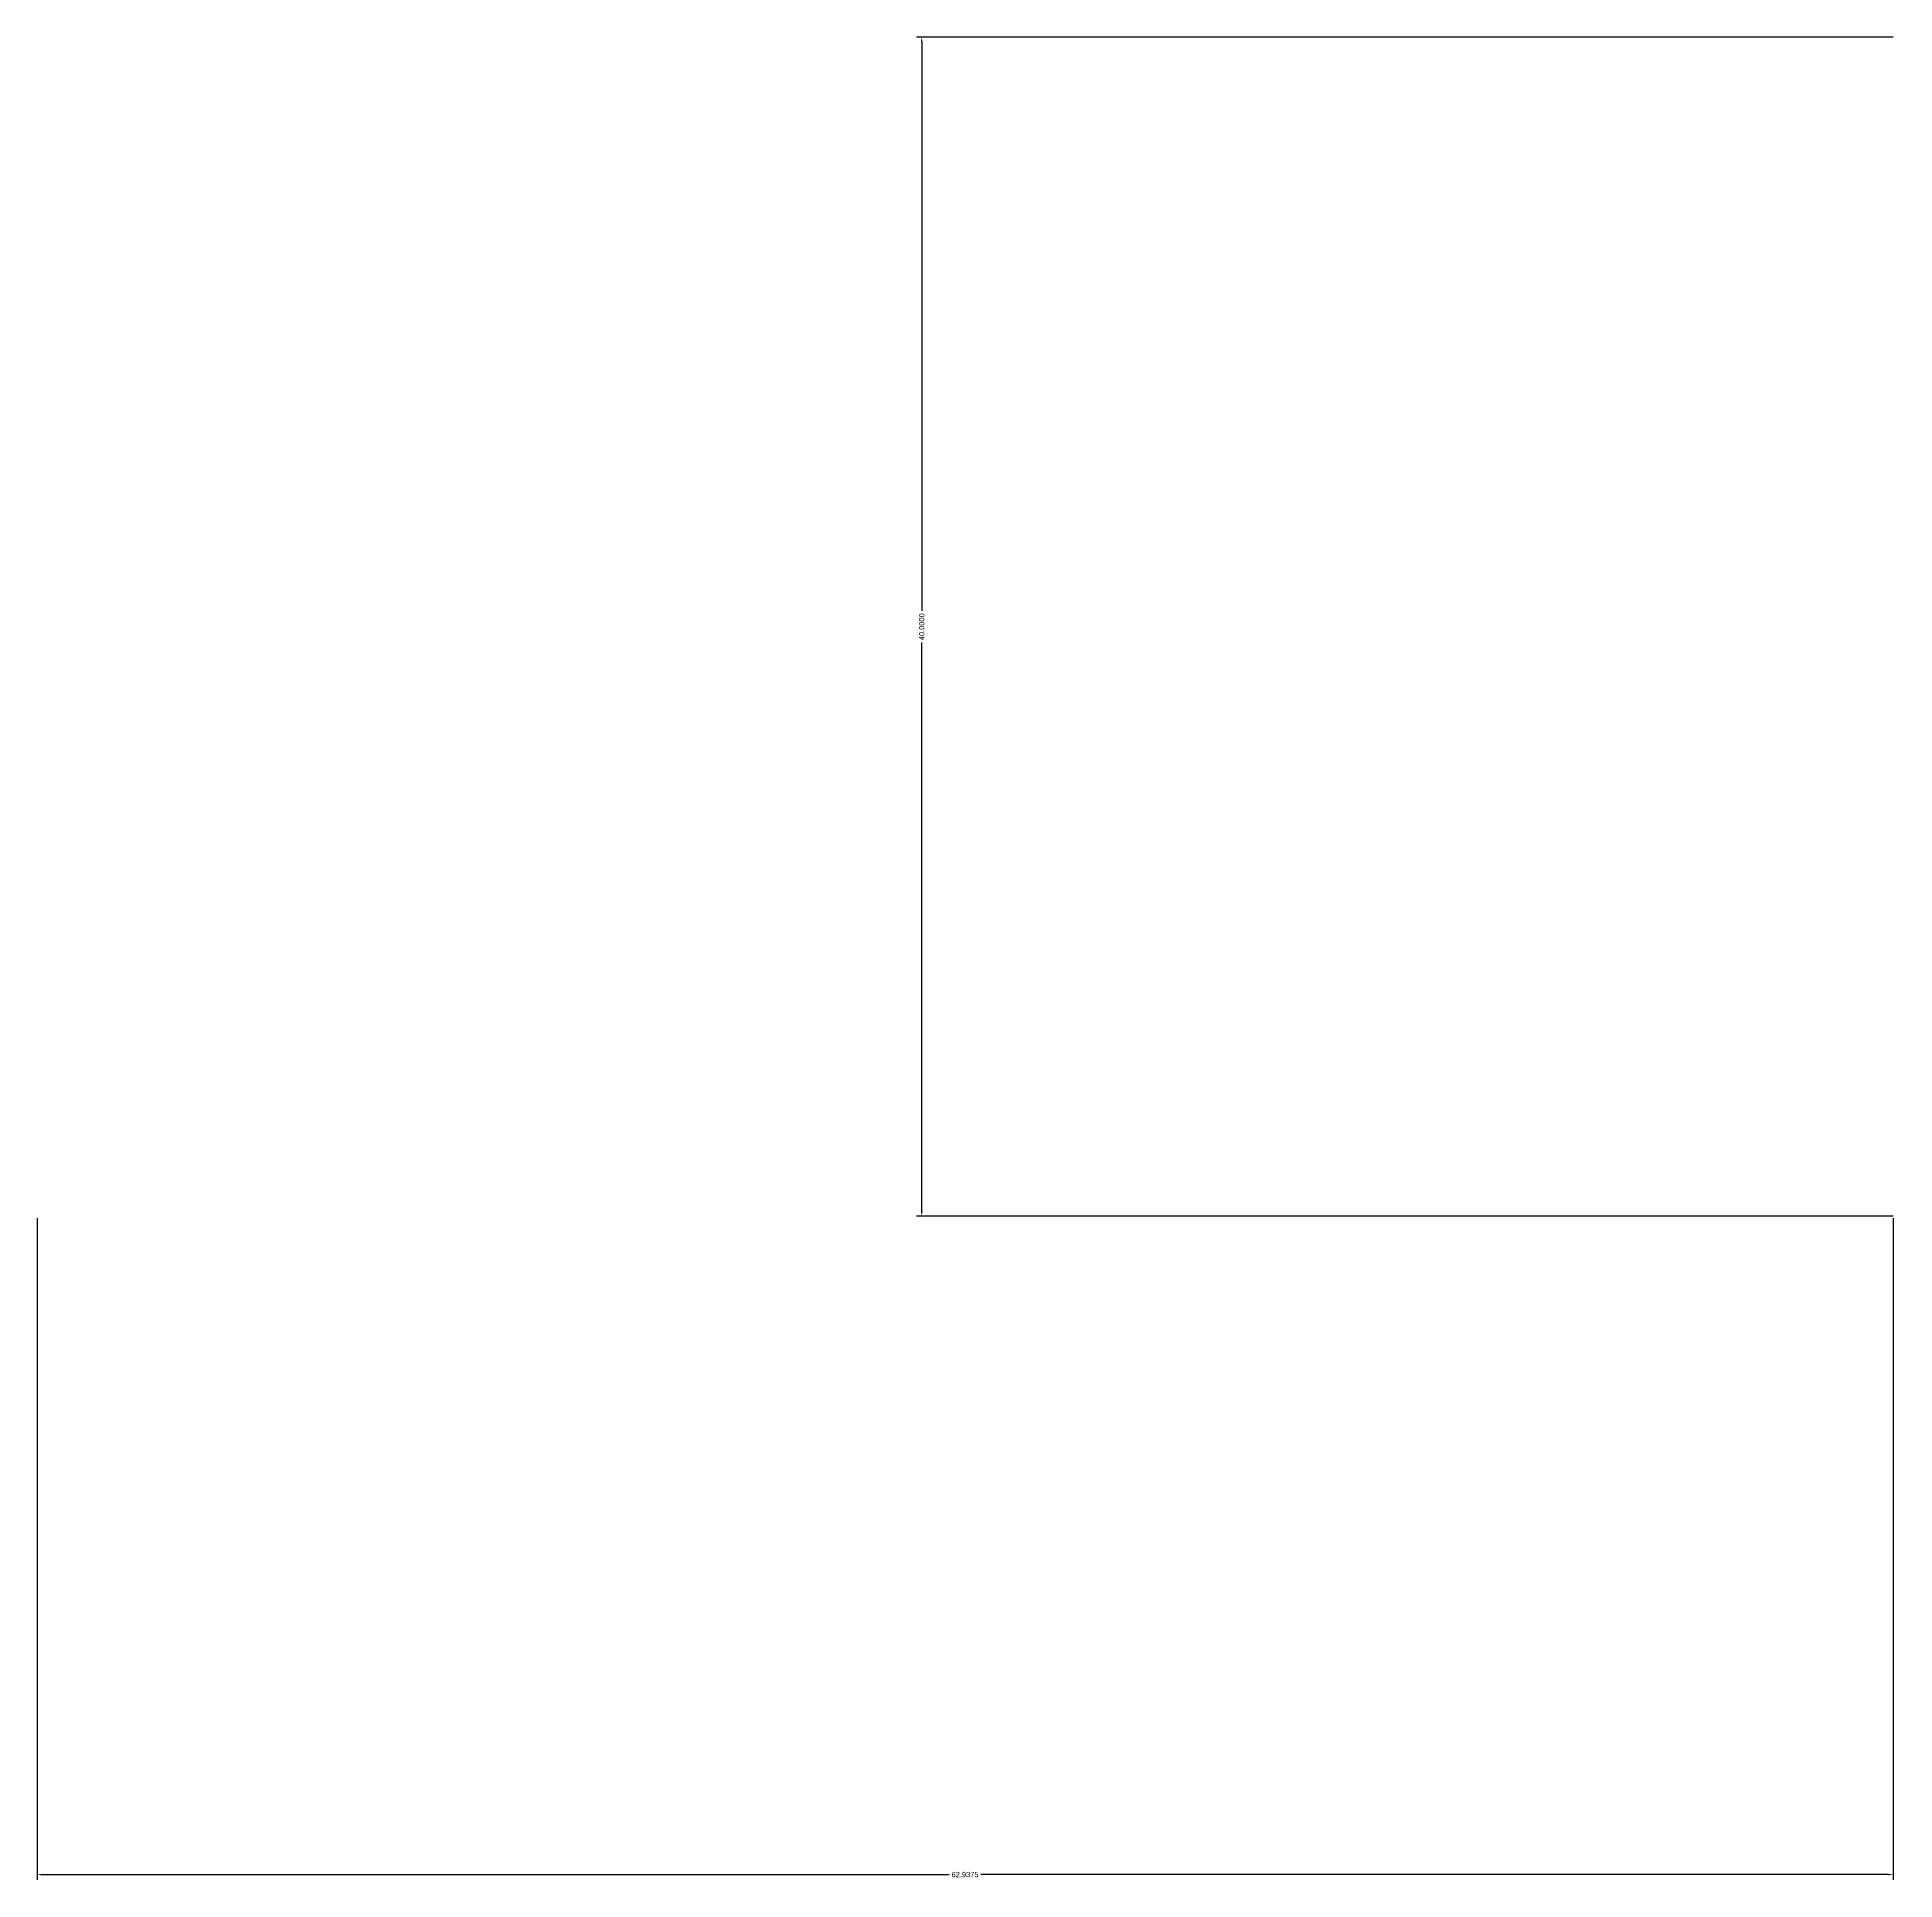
# Model space of a CAD drawing. Header units: inches. Extents: x 3 to 66, y -19.5 to 43.
import ezdxf

# ---------------------------------------------------------------- set-up
doc = ezdxf.new("R2010")
doc.units = ezdxf.units.IN
doc.header["$MEASUREMENT"] = 0
doc.layers.get('0').update_dxf_attribs({"true_color": 0xc2ced6})
doc.styles.get("Standard").update_dxf_attribs({"font": 'Arial.ttf'})
doc.dimstyles.get("Standard").update_dxf_attribs({"dimtxt": 0.18, "dimasz": 0.18, "dimexe": 0.18, "dimexo": 0.0625, "dimgap": 0.09, "dimtad": 0, "dimtih": 1, "dimtoh": 1, "dimdec": 4, "dimzin": 0, "dimdsep": 46, "dimtxsty": 'Standard', "dimcen": 0.09, "dimadec": 0, "dimazin": 0, "dimtfac": 1, "dimtdec": 4, "dimtofl": 0, "dimtmove": 0, "dimatfit": 3, "dimfxl": 1, "dimtolj": 1, "dimtzin": 0, "dimarcsym": 0})

# ---------------------------------------------------------------- blocks, each defined once
blk = doc.blocks.new('*D4')
at = {"color": 0, "lineweight": -2, "transparency": 16777216}
for p, q in [((65.938, 43), (32.82, 43)), ((33, 42.82), (33, 23.537)), ((33, 3.18), (33, 22.463)), ((65.938, 3), (32.82, 3))]:
    blk.add_line(p, q, dxfattribs=at)
at = {"color": 0, "transparency": 16777216}
for points in [[(32.97, 42.82), (33.03, 42.82), (33, 43)], [(32.97, 3.18), (33.03, 3.18), (33, 3)]]:
    blk.add_solid(points, dxfattribs=at)
at = {"layer": 'Defpoints', "color": 0, "transparency": 16777216}
for p in [(33, 43), (66, 43, 13.5), (66, 3, 13.5)]:
    blk.add_point(p, dxfattribs=at)
at = {"color": 0, "transparency": 16777216, "insert": (33, 23), "char_height": 0.18, "attachment_point": 5, "rotation": 90}
blk.add_mtext('\\A1;40.0000', dxfattribs=at)
blk = doc.blocks.new('*D5')
at = {"color": 0, "lineweight": -2, "transparency": 16777216}
for p, q in [((3, 2.938), (3, -19.511)), ((65.938, 2.938), (65.938, -19.511)), ((3.18, -19.331), (33.933, -19.331)), ((65.757, -19.331), (35.004, -19.331))]:
    blk.add_line(p, q, dxfattribs=at)
at = {"color": 0, "transparency": 16777216}
for points in [[(3.18, -19.301), (3.18, -19.361), (3, -19.331)], [(65.757, -19.301), (65.757, -19.361), (65.938, -19.331)]]:
    blk.add_solid(points, dxfattribs=at)
at = {"layer": 'Defpoints', "color": 0, "transparency": 16777216}
for p in [(3, 3, 3), (65.938, 3, 3), (65.938, -19.331)]:
    blk.add_point(p, dxfattribs=at)
at = {"color": 0, "transparency": 16777216, "insert": (34.469, -19.331), "char_height": 0.18, "attachment_point": 5}
blk.add_mtext('\\A1;62.9375', dxfattribs=at)

msp = doc.modelspace()

# ---------------------------------------------------------------- dimensions: what is measured, and where the dimension line sits
dim = msp.add_linear_dim(base=(33, 43, 3), p1=(66, 3, 16.5), p2=(66, 43, 16.5), angle=90, dimstyle='Standard')
dim.commit()
dim.dimension.update_dxf_attribs({"geometry": '*D4', "text_midpoint": (33, 23, 3)})
dim = msp.add_linear_dim(base=(65.9375, -19.33054), p1=(3, 3, 3), p2=(65.9375, 3, 3), dimstyle='Standard')
dim.commit()
dim.dimension.update_dxf_attribs({"geometry": '*D5', "text_midpoint": (34.46875, -19.33054)})

doc.saveas('drawing.dxf')
